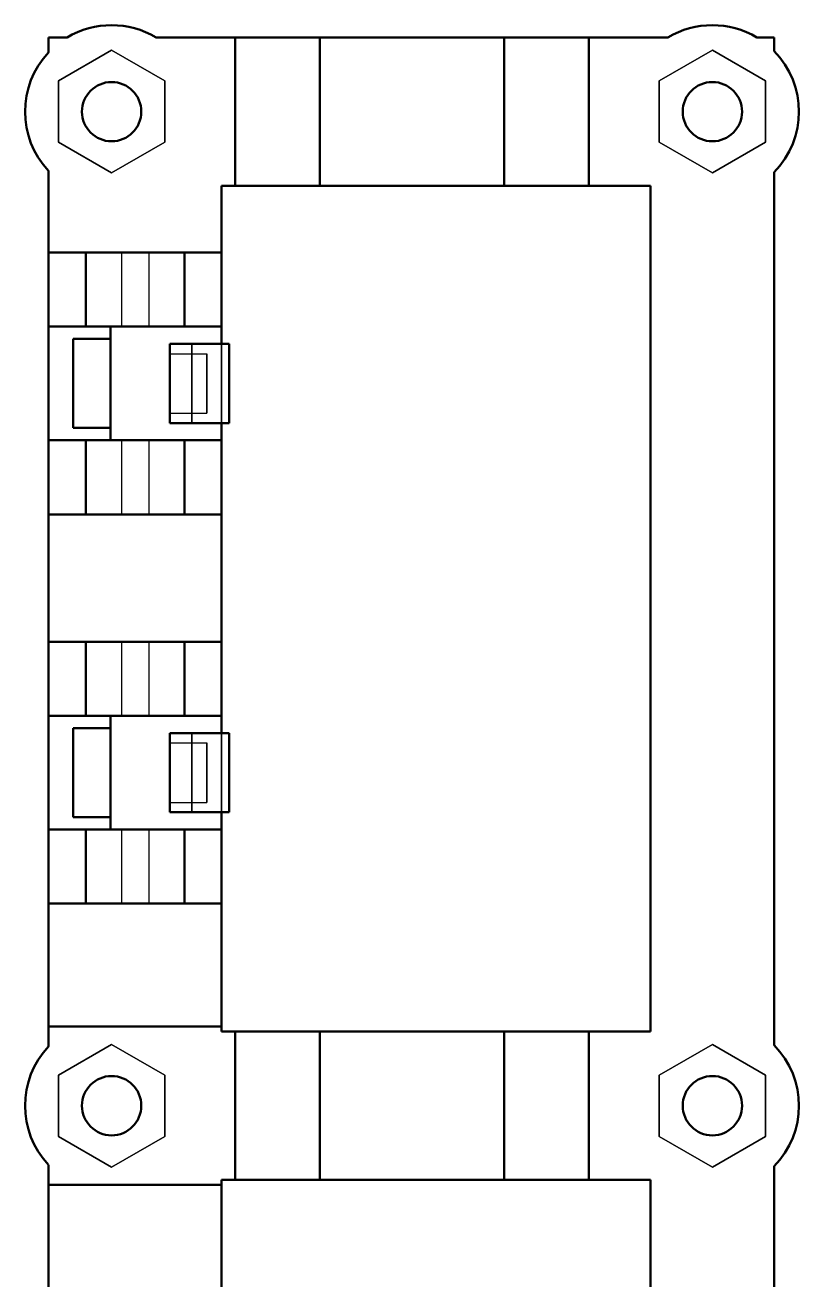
# Model space of a CAD drawing. Header units: millimetres. Extents: x 22 to 584, y 11 to 410.
# Drawn here: x 30 to 92.6, y 205.4 to 306.9 of the extents above; entities that cross this region are included whole.
import ezdxf

# ---------------------------------------------------------------- set-up
doc = ezdxf.new("R2010")
doc.units = ezdxf.units.MM
doc.layers.add('hidden', color=7, linetype='Continuous', lineweight=25)
doc.layers.add('part', color=7, linetype='Continuous', lineweight=50)

msp = doc.modelspace()

# ---------------------------------------------------------------- linework, layer by layer
at = {"layer": 'hidden'}
for p, q in [((31.9, 305.89), (33.39, 305.89)), ((31.9, 304.69), (31.9, 305.89)), ((40.61, 305.89), (81.99, 305.89)), ((47, 293.89), (47, 305.89)), ((75.6, 293.89), (75.6, 305.89)), ((89.21, 305.89), (90.6, 305.89)), ((90.6, 305.89), (90.6, 304.79)), ((32.7, 302.38), (37, 304.86)), ((37, 304.86), (32.7, 302.38)), ((37, 304.86), (41.3, 302.38)), ((41.3, 302.38), (37, 304.86)), ((81.3, 302.38), (85.6, 304.86)), ((85.6, 304.86), (81.3, 302.38)), ((85.6, 304.86), (89.9, 302.38)), ((89.9, 302.38), (85.6, 304.86)), ((32.7, 297.41), (32.7, 302.38)), ((32.7, 302.38), (32.7, 297.41)), ((41.3, 302.38), (41.3, 297.41)), ((41.3, 297.41), (41.3, 302.38)), ((81.3, 297.41), (81.3, 302.38)), ((81.3, 302.38), (81.3, 297.41)), ((89.9, 302.38), (89.9, 297.41)), ((89.9, 297.41), (89.9, 302.38)), ((37, 294.93), (32.7, 297.41)), ((32.7, 297.41), (37, 294.93)), ((41.3, 297.41), (37, 294.93)), ((37, 294.93), (41.3, 297.41)), ((85.6, 294.93), (81.3, 297.41)), ((81.3, 297.41), (85.6, 294.93)), ((89.9, 297.41), (85.6, 294.93)), ((85.6, 294.93), (89.9, 297.41)), ((31.9, 224.25), (31.9, 295.1)), ((90.6, 295), (90.6, 224.35)), ((45.9, 225.46), (45.9, 293.89)), ((45.9, 293.89), (80.6, 293.89)), ((80.6, 225.46), (80.6, 293.89)), ((45.9, 288.5), (31.9, 288.5)), ((34.9, 288.5), (34.9, 282.5)), ((37.8, 288.5), (37.8, 282.5)), ((40, 288.5), (40, 282.5)), ((42.9, 288.5), (42.9, 282.5)), ((31.9, 282.5), (36.9, 282.5)), ((36.9, 281.5), (36.9, 282.5)), ((36.9, 282.5), (45.9, 282.5)), ((33.9, 281.5), (33.9, 274.3)), ((36.9, 281.5), (33.9, 281.5)), ((36.9, 274.3), (36.9, 281.5)), ((41.7, 281.1), (43.5, 281.1)), ((41.7, 281.1), (41.7, 274.69)), ((41.7, 280.3), (44.7, 280.3)), ((43.5, 281.1), (43.5, 274.69)), ((43.5, 281.1), (45.9, 281.1)), ((43.5, 274.69), (43.5, 281.1)), ((45.9, 281.1), (45.9, 274.69)), ((45.9, 281.1), (46.5, 281.1)), ((46.5, 274.69), (46.5, 281.1)), ((41.7, 275.5), (44.7, 275.5)), ((36.9, 274.3), (33.9, 274.3)), ((36.9, 273.3), (36.9, 274.3)), ((41.7, 274.69), (43.5, 274.69)), ((43.5, 274.69), (45.9, 274.69)), ((45.9, 274.69), (46.5, 274.69)), ((31.9, 273.3), (36.9, 273.3)), ((34.9, 273.3), (34.9, 267.3)), ((36.9, 273.3), (45.9, 273.3)), ((37.8, 273.3), (37.8, 267.3)), ((40, 273.3), (40, 267.3)), ((42.9, 273.3), (42.9, 267.3)), ((31.9, 267.3), (45.9, 267.3)), ((31.9, 257), (45.9, 257)), ((34.9, 257), (34.9, 251)), ((37.8, 257), (37.8, 251)), ((40, 257), (40, 251)), ((42.9, 257), (42.9, 251)), ((31.9, 251), (36.9, 251)), ((36.9, 250), (36.9, 251)), ((36.9, 251), (45.9, 251)), ((33.9, 250), (33.9, 242.81)), ((36.9, 250), (33.9, 250)), ((36.9, 242.81), (36.9, 250)), ((41.7, 249.61), (43.5, 249.61)), ((41.7, 249.61), (41.7, 243.21)), ((41.7, 248.81), (44.7, 248.81)), ((43.5, 249.61), (43.5, 243.21)), ((43.5, 249.61), (45.9, 249.61)), ((43.5, 243.21), (43.5, 249.61)), ((45.9, 249.61), (45.9, 243.21)), ((45.9, 249.61), (46.5, 249.61)), ((46.5, 243.21), (46.5, 249.61)), ((41.7, 244), (44.7, 244)), ((36.9, 242.81), (33.9, 242.81)), ((36.9, 241.81), (36.9, 242.81)), ((41.7, 243.21), (43.5, 243.21)), ((43.5, 243.21), (45.9, 243.21)), ((45.9, 243.21), (46.5, 243.21)), ((31.9, 241.81), (36.9, 241.81)), ((34.9, 241.81), (34.9, 235.81)), ((36.9, 241.81), (45.9, 241.81)), ((37.8, 241.81), (37.8, 235.81)), ((40, 241.81), (40, 235.81)), ((42.9, 241.81), (42.9, 235.81)), ((31.9, 235.81), (45.9, 235.81)), ((45.9, 225.86), (31.9, 225.86)), ((80.6, 225.46), (45.9, 225.46)), ((47, 213.46), (47, 225.46)), ((75.6, 213.46), (75.6, 225.46)), ((32.7, 221.94), (37, 224.42)), ((37, 224.42), (32.7, 221.94)), ((37, 224.42), (41.3, 221.94)), ((41.3, 221.94), (37, 224.42)), ((81.3, 221.94), (85.6, 224.42)), ((85.6, 224.42), (81.3, 221.94)), ((85.6, 224.42), (89.9, 221.94)), ((89.9, 221.94), (85.6, 224.42)), ((32.7, 216.97), (32.7, 221.94)), ((32.7, 221.94), (32.7, 216.97)), ((41.3, 221.94), (41.3, 216.97)), ((41.3, 216.97), (41.3, 221.94)), ((81.3, 216.97), (81.3, 221.94)), ((81.3, 221.94), (81.3, 216.97)), ((89.9, 221.94), (89.9, 216.97)), ((89.9, 216.97), (89.9, 221.94)), ((37, 214.49), (32.7, 216.97)), ((32.7, 216.97), (37, 214.49)), ((41.3, 216.97), (37, 214.49)), ((37, 214.49), (41.3, 216.97)), ((85.6, 214.49), (81.3, 216.97)), ((81.3, 216.97), (85.6, 214.49)), ((89.9, 216.97), (85.6, 214.49)), ((85.6, 214.49), (89.9, 216.97)), ((31.9, 175.5), (31.9, 214.66)), ((90.6, 214.56), (90.6, 175.6)), ((45.9, 213.46), (80.6, 213.46)), ((45.9, 176.71), (45.9, 213.46)), ((80.6, 176.71), (80.6, 213.46)), ((45.9, 213.06), (31.9, 213.06))]:
    msp.add_line(p, q, dxfattribs=at)
for centre in [(37, 299.89), (85.6, 299.89), (37, 219.46), (85.6, 219.46)]:
    msp.add_circle(centre, 2.4, dxfattribs=at)
for centre, start, end in [((37, 299.89), 58.9973, 121.0027), ((85.6, 299.89), 58.9973, 121.0027), ((37, 299.89), 136.7668, 223.2332), ((85.6, 299.89), -44.4153, 44.4153), ((37, 219.46), 136.7668, 223.2332), ((85.6, 219.46), -44.4153, 44.4153)]:
    msp.add_arc(centre, 7, start, end, dxfattribs=at)
for points in [[(40, 288.5), (39.97, 288.5), (39.89, 288.5), (39.76, 288.5), (39.59, 288.5), (39.38, 288.5), (39.14, 288.5), (38.9, 288.5), (38.66, 288.5), (38.42, 288.5), (38.21, 288.5), (38.04, 288.5), (37.91, 288.5), (37.83, 288.5), (37.8, 288.5)], [(37.8, 288.5), (37.83, 288.5), (37.91, 288.5), (38.04, 288.5), (38.21, 288.5), (38.42, 288.5), (38.66, 288.5), (38.9, 288.5), (39.14, 288.5), (39.38, 288.5), (39.59, 288.5), (39.76, 288.5), (39.89, 288.5), (39.97, 288.5), (40, 288.5)], [(40, 282.5), (39.97, 282.5), (39.89, 282.5), (39.76, 282.5), (39.59, 282.5), (39.38, 282.5), (39.14, 282.5), (38.9, 282.5), (38.66, 282.5), (38.42, 282.5), (38.21, 282.5), (38.04, 282.5), (37.91, 282.5), (37.83, 282.5), (37.8, 282.5)], [(37.8, 282.5), (37.83, 282.5), (37.91, 282.5), (38.04, 282.5), (38.21, 282.5), (38.42, 282.5), (38.66, 282.5), (38.9, 282.5), (39.14, 282.5), (39.38, 282.5), (39.59, 282.5), (39.76, 282.5), (39.89, 282.5), (39.97, 282.5), (40, 282.5)], [(41.7, 280.3), (41.7, 280.23), (41.7, 280.06), (41.7, 279.77), (41.7, 279.39), (41.7, 278.94), (41.7, 278.43), (41.7, 277.89), (41.7, 277.36), (41.7, 276.85), (41.7, 276.4), (41.7, 276.02), (41.7, 275.73), (41.7, 275.56), (41.7, 275.5)], [(44.7, 280.3), (44.7, 280.23), (44.7, 280.06), (44.7, 279.77), (44.7, 279.39), (44.7, 278.94), (44.7, 278.43), (44.7, 277.89), (44.7, 277.36), (44.7, 276.85), (44.7, 276.4), (44.7, 276.02), (44.7, 275.73), (44.7, 275.56), (44.7, 275.5)], [(40, 273.3), (39.97, 273.3), (39.89, 273.3), (39.76, 273.3), (39.59, 273.3), (39.38, 273.3), (39.14, 273.3), (38.9, 273.3), (38.66, 273.3), (38.42, 273.3), (38.21, 273.3), (38.04, 273.3), (37.91, 273.3), (37.83, 273.3), (37.8, 273.3)], [(37.8, 273.3), (37.83, 273.3), (37.91, 273.3), (38.04, 273.3), (38.21, 273.3), (38.42, 273.3), (38.66, 273.3), (38.9, 273.3), (39.14, 273.3), (39.38, 273.3), (39.59, 273.3), (39.76, 273.3), (39.89, 273.3), (39.97, 273.3), (40, 273.3)], [(40, 267.3), (39.97, 267.3), (39.89, 267.3), (39.76, 267.3), (39.59, 267.3), (39.38, 267.3), (39.14, 267.3), (38.9, 267.3), (38.66, 267.3), (38.42, 267.3), (38.21, 267.3), (38.04, 267.3), (37.91, 267.3), (37.83, 267.3), (37.8, 267.3)], [(37.8, 267.3), (37.83, 267.3), (37.91, 267.3), (38.04, 267.3), (38.21, 267.3), (38.42, 267.3), (38.66, 267.3), (38.9, 267.3), (39.14, 267.3), (39.38, 267.3), (39.59, 267.3), (39.76, 267.3), (39.89, 267.3), (39.97, 267.3), (40, 267.3)], [(40, 257), (39.97, 257), (39.89, 257), (39.76, 257), (39.59, 257), (39.38, 257), (39.14, 257), (38.9, 257), (38.66, 257), (38.42, 257), (38.21, 257), (38.04, 257), (37.91, 257), (37.83, 257), (37.8, 257)], [(37.8, 257), (37.83, 257), (37.91, 257), (38.04, 257), (38.21, 257), (38.42, 257), (38.66, 257), (38.9, 257), (39.14, 257), (39.38, 257), (39.59, 257), (39.76, 257), (39.89, 257), (39.97, 257), (40, 257)], [(40, 251), (39.97, 251), (39.89, 251), (39.76, 251), (39.59, 251), (39.38, 251), (39.14, 251), (38.9, 251), (38.66, 251), (38.42, 251), (38.21, 251), (38.04, 251), (37.91, 251), (37.83, 251), (37.8, 251)], [(37.8, 251), (37.83, 251), (37.91, 251), (38.04, 251), (38.21, 251), (38.42, 251), (38.66, 251), (38.9, 251), (39.14, 251), (39.38, 251), (39.59, 251), (39.76, 251), (39.89, 251), (39.97, 251), (40, 251)], [(41.7, 248.81), (41.7, 248.74), (41.7, 248.57), (41.7, 248.28), (41.7, 247.9), (41.7, 247.45), (41.7, 246.94), (41.7, 246.41), (41.7, 245.87), (41.7, 245.36), (41.7, 244.91), (41.7, 244.53), (41.7, 244.24), (41.7, 244.07), (41.7, 244)], [(44.7, 248.81), (44.7, 248.74), (44.7, 248.57), (44.7, 248.28), (44.7, 247.9), (44.7, 247.45), (44.7, 246.94), (44.7, 246.41), (44.7, 245.87), (44.7, 245.36), (44.7, 244.91), (44.7, 244.53), (44.7, 244.24), (44.7, 244.07), (44.7, 244)], [(40, 241.81), (39.97, 241.81), (39.89, 241.81), (39.76, 241.81), (39.59, 241.81), (39.38, 241.81), (39.14, 241.81), (38.9, 241.81), (38.66, 241.81), (38.42, 241.81), (38.21, 241.81), (38.04, 241.81), (37.91, 241.81), (37.83, 241.81), (37.8, 241.81)], [(37.8, 241.81), (37.83, 241.81), (37.91, 241.81), (38.04, 241.81), (38.21, 241.81), (38.42, 241.81), (38.66, 241.81), (38.9, 241.81), (39.14, 241.81), (39.38, 241.81), (39.59, 241.81), (39.76, 241.81), (39.89, 241.81), (39.97, 241.81), (40, 241.81)], [(40, 235.81), (39.97, 235.81), (39.89, 235.81), (39.76, 235.81), (39.59, 235.81), (39.38, 235.81), (39.14, 235.81), (38.9, 235.81), (38.66, 235.81), (38.42, 235.81), (38.21, 235.81), (38.04, 235.81), (37.91, 235.81), (37.83, 235.81), (37.8, 235.81)], [(37.8, 235.81), (37.83, 235.81), (37.91, 235.81), (38.04, 235.81), (38.21, 235.81), (38.42, 235.81), (38.66, 235.81), (38.9, 235.81), (39.14, 235.81), (39.38, 235.81), (39.59, 235.81), (39.76, 235.81), (39.89, 235.81), (39.97, 235.81), (40, 235.81)]]:
    msp.add_open_spline(points, degree=1, dxfattribs=at)
for points, knots in [([(41.7, 277.89), (41.7, 278.03), (41.7, 278.16), (41.7, 278.43), (41.7, 278.69), (41.7, 278.81), (41.7, 278.94), (41.7, 279.05), (41.7, 279.17), (41.7, 279.28), (41.7, 279.39), (41.7, 279.49), (41.7, 279.59), (41.7, 279.68), (41.7, 279.77), (41.7, 279.85), (41.7, 279.93), (41.7, 279.99), (41.7, 280.06), (41.7, 280.11), (41.7, 280.16), (41.7, 280.2), (41.7, 280.23), (41.7, 280.26), (41.7, 280.28), (41.7, 280.29), (41.7, 280.3)], [0, 0, 0, 0.1122, 0.1122, 0.336599, 0.336599, 0.448799, 0.448799, 0.560999, 0.560999, 0.673198, 0.673198, 0.785398, 0.785398, 0.897598, 0.897598, 1.009798, 1.009798, 1.121997, 1.121997, 1.234197, 1.234197, 1.346397, 1.346397, 1.458597, 1.458597, 1.570796, 1.570796, 1.570796]), ([(44.7, 277.89), (44.7, 278.03), (44.7, 278.16), (44.7, 278.43), (44.7, 278.69), (44.7, 278.81), (44.7, 278.94), (44.7, 279.05), (44.7, 279.17), (44.7, 279.28), (44.7, 279.39), (44.7, 279.49), (44.7, 279.59), (44.7, 279.68), (44.7, 279.77), (44.7, 279.85), (44.7, 279.93), (44.7, 279.99), (44.7, 280.06), (44.7, 280.11), (44.7, 280.16), (44.7, 280.2), (44.7, 280.23), (44.7, 280.26), (44.7, 280.28), (44.7, 280.29), (44.7, 280.3)], [0, 0, 0, 0.1122, 0.1122, 0.336599, 0.336599, 0.448799, 0.448799, 0.560999, 0.560999, 0.673198, 0.673198, 0.785398, 0.785398, 0.897598, 0.897598, 1.009798, 1.009798, 1.121997, 1.121997, 1.234197, 1.234197, 1.346397, 1.346397, 1.458597, 1.458597, 1.570796, 1.570796, 1.570796]), ([(41.7, 275.5), (41.7, 275.5), (41.7, 275.51), (41.7, 275.53), (41.7, 275.56), (41.7, 275.59), (41.7, 275.63), (41.7, 275.68), (41.7, 275.73), (41.7, 275.8), (41.7, 275.86), (41.7, 275.94), (41.7, 276.02), (41.7, 276.11), (41.7, 276.2), (41.7, 276.3), (41.7, 276.4), (41.7, 276.51), (41.7, 276.62), (41.7, 276.74), (41.7, 276.85), (41.7, 276.98), (41.7, 277.1), (41.7, 277.23), (41.7, 277.36), (41.7, 277.63), (41.7, 277.89)], [0, 0, 0, 0.071429, 0.071429, 0.142857, 0.142857, 0.214286, 0.214286, 0.285714, 0.285714, 0.357143, 0.357143, 0.428571, 0.428571, 0.5, 0.5, 0.571429, 0.571429, 0.642857, 0.642857, 0.714286, 0.714286, 0.785714, 0.785714, 0.857143, 0.857143, 1, 1, 1]), ([(44.7, 275.5), (44.7, 275.5), (44.7, 275.51), (44.7, 275.53), (44.7, 275.56), (44.7, 275.59), (44.7, 275.63), (44.7, 275.68), (44.7, 275.73), (44.7, 275.8), (44.7, 275.86), (44.7, 275.94), (44.7, 276.02), (44.7, 276.11), (44.7, 276.2), (44.7, 276.3), (44.7, 276.4), (44.7, 276.51), (44.7, 276.62), (44.7, 276.74), (44.7, 276.85), (44.7, 276.98), (44.7, 277.1), (44.7, 277.23), (44.7, 277.36), (44.7, 277.63), (44.7, 277.89)], [0, 0, 0, 0.071429, 0.071429, 0.142857, 0.142857, 0.214286, 0.214286, 0.285714, 0.285714, 0.357143, 0.357143, 0.428571, 0.428571, 0.5, 0.5, 0.571429, 0.571429, 0.642857, 0.642857, 0.714286, 0.714286, 0.785714, 0.785714, 0.857143, 0.857143, 1, 1, 1]), ([(41.7, 246.41), (41.7, 246.54), (41.7, 246.67), (41.7, 246.94), (41.7, 247.2), (41.7, 247.32), (41.7, 247.45), (41.7, 247.56), (41.7, 247.68), (41.7, 247.79), (41.7, 247.9), (41.7, 248), (41.7, 248.1), (41.7, 248.19), (41.7, 248.28), (41.7, 248.36), (41.7, 248.44), (41.7, 248.5), (41.7, 248.57), (41.7, 248.62), (41.7, 248.67), (41.7, 248.71), (41.7, 248.74), (41.7, 248.77), (41.7, 248.79), (41.7, 248.8), (41.7, 248.81)], [0, 0, 0, 0.1122, 0.1122, 0.336599, 0.336599, 0.448799, 0.448799, 0.560999, 0.560999, 0.673198, 0.673198, 0.785398, 0.785398, 0.897598, 0.897598, 1.009798, 1.009798, 1.121997, 1.121997, 1.234197, 1.234197, 1.346397, 1.346397, 1.458597, 1.458597, 1.570796, 1.570796, 1.570796]), ([(44.7, 246.41), (44.7, 246.54), (44.7, 246.67), (44.7, 246.94), (44.7, 247.2), (44.7, 247.32), (44.7, 247.45), (44.7, 247.56), (44.7, 247.68), (44.7, 247.79), (44.7, 247.9), (44.7, 248), (44.7, 248.1), (44.7, 248.19), (44.7, 248.28), (44.7, 248.36), (44.7, 248.44), (44.7, 248.5), (44.7, 248.57), (44.7, 248.62), (44.7, 248.67), (44.7, 248.71), (44.7, 248.74), (44.7, 248.77), (44.7, 248.79), (44.7, 248.8), (44.7, 248.81)], [0, 0, 0, 0.1122, 0.1122, 0.336599, 0.336599, 0.448799, 0.448799, 0.560999, 0.560999, 0.673198, 0.673198, 0.785398, 0.785398, 0.897598, 0.897598, 1.009798, 1.009798, 1.121997, 1.121997, 1.234197, 1.234197, 1.346397, 1.346397, 1.458597, 1.458597, 1.570796, 1.570796, 1.570796]), ([(41.7, 244), (41.7, 244.01), (41.7, 244.02), (41.7, 244.04), (41.7, 244.07), (41.7, 244.1), (41.7, 244.14), (41.7, 244.19), (41.7, 244.24), (41.7, 244.31), (41.7, 244.37), (41.7, 244.45), (41.7, 244.53), (41.7, 244.62), (41.7, 244.71), (41.7, 244.81), (41.7, 244.91), (41.7, 245.02), (41.7, 245.13), (41.7, 245.25), (41.7, 245.36), (41.7, 245.49), (41.7, 245.61), (41.7, 245.74), (41.7, 245.87), (41.7, 246.14), (41.7, 246.41)], [0, 0, 0, 0.071429, 0.071429, 0.142857, 0.142857, 0.214286, 0.214286, 0.285714, 0.285714, 0.357143, 0.357143, 0.428571, 0.428571, 0.5, 0.5, 0.571429, 0.571429, 0.642857, 0.642857, 0.714286, 0.714286, 0.785714, 0.785714, 0.857143, 0.857143, 1, 1, 1]), ([(44.7, 244), (44.7, 244.01), (44.7, 244.02), (44.7, 244.04), (44.7, 244.07), (44.7, 244.1), (44.7, 244.14), (44.7, 244.19), (44.7, 244.24), (44.7, 244.31), (44.7, 244.37), (44.7, 244.45), (44.7, 244.53), (44.7, 244.62), (44.7, 244.71), (44.7, 244.81), (44.7, 244.91), (44.7, 245.02), (44.7, 245.13), (44.7, 245.25), (44.7, 245.36), (44.7, 245.49), (44.7, 245.61), (44.7, 245.74), (44.7, 245.87), (44.7, 246.14), (44.7, 246.41)], [0, 0, 0, 0.071429, 0.071429, 0.142857, 0.142857, 0.214286, 0.214286, 0.285714, 0.285714, 0.357143, 0.357143, 0.428571, 0.428571, 0.5, 0.5, 0.571429, 0.571429, 0.642857, 0.642857, 0.714286, 0.714286, 0.785714, 0.785714, 0.857143, 0.857143, 1, 1, 1])]:
    msp.add_open_spline(points, degree=2, knots=knots, dxfattribs=at)
at = {"layer": 'part'}
for p, q in [((31.9, 305.89), (31.9, 304.69)), ((31.9, 305.89), (33.39, 305.89)), ((40.61, 305.89), (47, 305.89)), ((47, 305.89), (53.84, 305.89)), ((47, 293.89), (47, 305.89)), ((53.84, 305.89), (53.84, 293.89)), ((68.76, 305.89), (75.6, 305.89)), ((68.76, 305.89), (68.76, 293.89)), ((81.99, 305.89), (75.6, 305.89)), ((75.6, 293.89), (75.6, 305.89)), ((90.6, 305.89), (89.21, 305.89)), ((90.6, 304.79), (90.6, 305.89)), ((31.9, 295.1), (31.9, 288.5)), ((90.6, 224.35), (90.6, 295)), ((45.9, 293.89), (45.9, 288.5)), ((47, 293.89), (45.9, 293.89)), ((47, 293.89), (53.84, 293.89)), ((68.76, 293.89), (75.6, 293.89)), ((75.6, 293.89), (80.6, 293.89)), ((80.6, 225.46), (80.6, 293.89)), ((31.9, 282.5), (31.9, 288.5)), ((31.9, 288.5), (34.9, 288.5)), ((34.9, 282.5), (34.9, 288.5)), ((42.9, 288.5), (45.9, 288.5)), ((42.9, 282.5), (42.9, 288.5)), ((45.9, 282.5), (45.9, 288.5)), ((31.9, 273.3), (31.9, 282.5)), ((31.9, 282.5), (34.9, 282.5)), ((36.9, 281.5), (36.9, 282.5)), ((42.9, 282.5), (45.9, 282.5)), ((45.9, 281.1), (45.9, 282.5)), ((36.9, 281.5), (33.9, 281.5)), ((33.9, 281.5), (33.9, 274.3)), ((36.9, 281.5), (36.9, 274.3)), ((41.7, 281.1), (46.5, 281.1)), ((41.7, 274.69), (41.7, 281.1)), ((46.5, 274.69), (46.5, 281.1)), ((36.9, 274.3), (33.9, 274.3)), ((36.9, 273.3), (36.9, 274.3)), ((41.7, 274.69), (46.5, 274.69)), ((45.9, 273.3), (45.9, 274.69)), ((31.9, 267.3), (31.9, 273.3)), ((31.9, 273.3), (34.9, 273.3)), ((34.9, 267.3), (34.9, 273.3)), ((42.9, 273.3), (45.9, 273.3)), ((42.9, 267.3), (42.9, 273.3)), ((45.9, 267.3), (45.9, 273.3)), ((31.9, 257), (31.9, 267.3)), ((31.9, 267.3), (34.9, 267.3)), ((42.9, 267.3), (45.9, 267.3)), ((45.9, 257), (45.9, 267.3)), ((31.9, 251), (31.9, 257)), ((31.9, 257), (34.9, 257)), ((34.9, 251), (34.9, 257)), ((42.9, 257), (45.9, 257)), ((42.9, 251), (42.9, 257)), ((45.9, 251), (45.9, 257)), ((31.9, 241.81), (31.9, 251)), ((31.9, 251), (34.9, 251)), ((36.9, 250), (36.9, 251)), ((42.9, 251), (45.9, 251)), ((45.9, 249.61), (45.9, 251)), ((36.9, 250), (33.9, 250)), ((33.9, 250), (33.9, 242.81)), ((36.9, 250), (36.9, 242.81)), ((41.7, 249.61), (46.5, 249.61)), ((41.7, 243.21), (41.7, 249.61)), ((46.5, 243.21), (46.5, 249.61)), ((36.9, 242.81), (33.9, 242.81)), ((36.9, 241.81), (36.9, 242.81)), ((41.7, 243.21), (46.5, 243.21)), ((45.9, 241.81), (45.9, 243.21)), ((31.9, 235.81), (31.9, 241.81)), ((31.9, 241.81), (34.9, 241.81)), ((34.9, 235.81), (34.9, 241.81)), ((42.9, 241.81), (45.9, 241.81)), ((42.9, 235.81), (42.9, 241.81)), ((45.9, 235.81), (45.9, 241.81)), ((31.9, 225.86), (31.9, 235.81)), ((31.9, 235.81), (34.9, 235.81)), ((42.9, 235.81), (45.9, 235.81)), ((45.9, 225.86), (45.9, 235.81)), ((31.9, 225.86), (31.9, 224.25)), ((45.9, 225.86), (31.9, 225.86)), ((45.9, 225.86), (45.9, 225.46)), ((45.9, 225.46), (47, 225.46)), ((47, 225.46), (53.84, 225.46)), ((47, 213.46), (47, 225.46)), ((53.84, 225.46), (53.84, 213.46)), ((68.76, 225.46), (75.6, 225.46)), ((68.76, 225.46), (68.76, 213.46)), ((75.6, 225.46), (80.6, 225.46)), ((75.6, 213.46), (75.6, 225.46)), ((31.9, 214.66), (31.9, 213.06)), ((90.6, 175.6), (90.6, 214.56)), ((47, 213.46), (45.9, 213.46)), ((45.9, 213.46), (45.9, 213.06)), ((47, 213.46), (53.84, 213.46)), ((68.76, 213.46), (75.6, 213.46)), ((75.6, 213.46), (80.6, 213.46)), ((80.6, 176.71), (80.6, 213.46)), ((31.9, 203.31), (31.9, 213.06)), ((45.9, 213.06), (31.9, 213.06)), ((45.9, 203.31), (45.9, 213.06))]:
    msp.add_line(p, q, dxfattribs=at)
for centre in [(37, 299.89), (85.6, 299.89), (37, 219.46), (85.6, 219.46)]:
    msp.add_circle(centre, 2.4, dxfattribs=at)
for centre, start, end in [((37, 299.89), 58.9973, 121.0027), ((85.6, 299.89), 58.9973, 121.0027), ((37, 299.89), 136.7668, 223.2332), ((85.6, 299.89), -44.4153, 44.4153), ((37, 219.46), 136.7668, 223.2332), ((85.6, 219.46), -44.4153, 44.4153)]:
    msp.add_arc(centre, 7, start, end, dxfattribs=at)
for points in [[(53.84, 305.89), (54.33, 305.89), (54.82, 305.89), (55.33, 305.89), (55.84, 305.89), (56.36, 305.89), (56.89, 305.89), (57.43, 305.89), (57.97, 305.89), (58.52, 305.89), (59.07, 305.89), (60.18, 305.89), (61.3, 305.89), (62.42, 305.89), (63.53, 305.89), (64.08, 305.89), (64.63, 305.89), (65.17, 305.89), (65.71, 305.89), (66.24, 305.89), (66.76, 305.89), (67.27, 305.89), (67.78, 305.89), (68.27, 305.89), (68.76, 305.89)], [(53.84, 293.89), (54.33, 293.89), (54.82, 293.89), (55.33, 293.89), (55.84, 293.89), (56.36, 293.89), (56.89, 293.89), (57.43, 293.89), (57.97, 293.89), (58.52, 293.89), (59.07, 293.89), (60.18, 293.89), (61.3, 293.89), (62.42, 293.89), (63.53, 293.89), (64.08, 293.89), (64.63, 293.89), (65.17, 293.89), (65.71, 293.89), (66.24, 293.89), (66.76, 293.89), (67.27, 293.89), (67.78, 293.89), (68.27, 293.89), (68.76, 293.89)], [(53.84, 225.46), (54.33, 225.46), (54.82, 225.46), (55.33, 225.46), (55.84, 225.46), (56.36, 225.46), (56.89, 225.46), (57.43, 225.46), (57.97, 225.46), (58.52, 225.46), (59.07, 225.46), (60.18, 225.46), (61.3, 225.46), (62.42, 225.46), (63.53, 225.46), (64.08, 225.46), (64.63, 225.46), (65.17, 225.46), (65.71, 225.46), (66.24, 225.46), (66.76, 225.46), (67.27, 225.46), (67.78, 225.46), (68.27, 225.46), (68.76, 225.46)], [(53.84, 213.46), (54.33, 213.46), (54.82, 213.46), (55.33, 213.46), (55.84, 213.46), (56.36, 213.46), (56.89, 213.46), (57.43, 213.46), (57.97, 213.46), (58.52, 213.46), (59.07, 213.46), (60.18, 213.46), (61.3, 213.46), (62.42, 213.46), (63.53, 213.46), (64.08, 213.46), (64.63, 213.46), (65.17, 213.46), (65.71, 213.46), (66.24, 213.46), (66.76, 213.46), (67.27, 213.46), (67.78, 213.46), (68.27, 213.46), (68.76, 213.46)]]:
    msp.add_open_spline(points, degree=2, knots=[0, 0, 0, 0.071429, 0.071429, 0.142857, 0.142857, 0.214286, 0.214286, 0.285714, 0.285714, 0.357143, 0.357143, 0.5, 0.5, 0.642857, 0.642857, 0.714286, 0.714286, 0.785714, 0.785714, 0.857143, 0.857143, 0.928571, 0.928571, 1, 1, 1], dxfattribs=at)
for points in [[(42.9, 288.5), (42.8, 288.5), (42.5, 288.5), (42.03, 288.5), (41.39, 288.5), (40.64, 288.5), (39.79, 288.5), (38.9, 288.5), (38.01, 288.5), (37.16, 288.5), (36.41, 288.5), (35.77, 288.5), (35.3, 288.5), (35, 288.5), (34.9, 288.5)], [(42.9, 282.5), (42.8, 282.5), (42.5, 282.5), (42.03, 282.5), (41.39, 282.5), (40.64, 282.5), (39.79, 282.5), (38.9, 282.5), (38.01, 282.5), (37.16, 282.5), (36.41, 282.5), (35.77, 282.5), (35.3, 282.5), (35, 282.5), (34.9, 282.5)], [(42.9, 273.3), (42.8, 273.3), (42.5, 273.3), (42.03, 273.3), (41.39, 273.3), (40.64, 273.3), (39.79, 273.3), (38.9, 273.3), (38.01, 273.3), (37.16, 273.3), (36.41, 273.3), (35.77, 273.3), (35.3, 273.3), (35, 273.3), (34.9, 273.3)], [(42.9, 267.3), (42.8, 267.3), (42.5, 267.3), (42.03, 267.3), (41.39, 267.3), (40.64, 267.3), (39.79, 267.3), (38.9, 267.3), (38.01, 267.3), (37.16, 267.3), (36.41, 267.3), (35.77, 267.3), (35.3, 267.3), (35, 267.3), (34.9, 267.3)], [(42.9, 257), (42.8, 257), (42.5, 257), (42.03, 257), (41.39, 257), (40.64, 257), (39.79, 257), (38.9, 257), (38.01, 257), (37.16, 257), (36.41, 257), (35.77, 257), (35.3, 257), (35, 257), (34.9, 257)], [(42.9, 251), (42.8, 251), (42.5, 251), (42.03, 251), (41.39, 251), (40.64, 251), (39.79, 251), (38.9, 251), (38.01, 251), (37.16, 251), (36.41, 251), (35.77, 251), (35.3, 251), (35, 251), (34.9, 251)], [(42.9, 241.81), (42.8, 241.81), (42.5, 241.81), (42.03, 241.81), (41.39, 241.81), (40.64, 241.81), (39.79, 241.81), (38.9, 241.81), (38.01, 241.81), (37.16, 241.81), (36.41, 241.81), (35.77, 241.81), (35.3, 241.81), (35, 241.81), (34.9, 241.81)], [(42.9, 235.81), (42.8, 235.81), (42.5, 235.81), (42.03, 235.81), (41.39, 235.81), (40.64, 235.81), (39.79, 235.81), (38.9, 235.81), (38.01, 235.81), (37.16, 235.81), (36.41, 235.81), (35.77, 235.81), (35.3, 235.81), (35, 235.81), (34.9, 235.81)]]:
    msp.add_open_spline(points, degree=1, dxfattribs=at)

doc.saveas('drawing.dxf')
